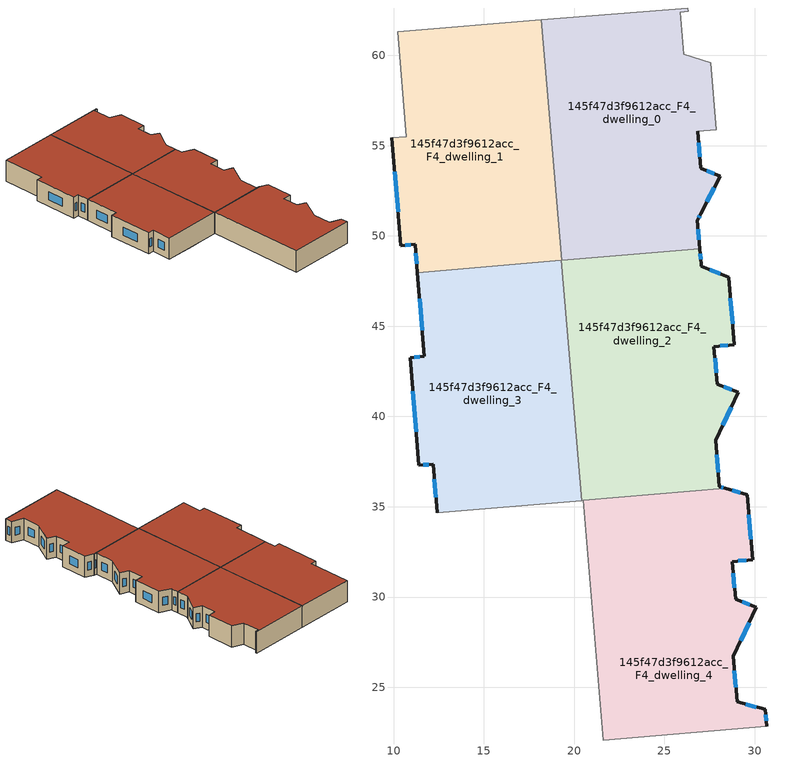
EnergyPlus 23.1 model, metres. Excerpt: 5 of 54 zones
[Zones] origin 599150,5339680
145f47d3f9612acc_F4_dwelling_0
 floor to 145f47d3f9612acc_F3_dwelling_0 (EU_floor_Construction): 26.32,62.43 25.88,62.4 26.07,60.07 27.56,59.59 27.87,55.88 26.94,55.8 26.85,55.79 26.86,55.73 20.73,51.01 18.91,53.37 18.18,61.97 26.3,62.62 z12
 floor to 145f47d3f9612acc_F3_dwelling_2 (EU_floor_Construction): 26.86,55.73 27.03,53.76 28.09,53.32 27.02,51.24 26.84,50.89 26.83,50.86 26.96,49.29 19.3,48.65 19.2,49.84 z12
 floor to 145f47d3f9612acc_F3_dwelling_1 (EU_floor_Construction): 18.91,53.37 20.73,51.01 19.2,49.84 z12
 wall outside (EU_wall_Construction): 26.96,49.29 26.83,50.86 26.84,50.89 27.02,51.24 28.09,53.32 27.03,53.76 26.85,55.79 z12:15
 wall adiabatic (EU_wall_Construction): 26.85,55.79 27.87,55.88 27.56,59.59 26.07,60.07 25.88,62.4 26.32,62.43 26.3,62.62 18.18,61.97 z12:15
 wall to 145f47d3f9612acc_F4_dwelling_1 (EU_wall_Construction): 18.18,61.97 19.3,48.65 z12:15
 wall to 145f47d3f9612acc_F4_dwelling_2 (EU_wall_Construction): 19.3,48.65 26.96,49.29 z12:15
 window (EU_Window_Construction): 26.97,54.4 26.91,55.15 / 27.76,53.46 27.36,53.62 / 27.36,51.89 27.76,52.67 / 26.9,51 26.97,51.13 / 26.92,49.78 26.87,50.37 z12.94:14.06
 roof outside (EU_roof_Construction): 26.96,49.29 26.83,50.86 26.84,50.89 27.02,51.24 28.09,53.32 27.03,53.76 26.85,55.79 27.87,55.88 27.56,59.59 26.07,60.07 25.88,62.4 26.32,62.43 26.3,62.62 18.18,61.97 19.3,48.65 z15
145f47d3f9612acc_F4_dwelling_1
 floor to 145f47d3f9612acc_F3_dwelling_1 (EU_floor_Construction): 12.63,61.52 18.91,53.37 19.2,49.84 17.46,48.49 11.32,47.98 11.19,49.53 10.4,49.47 9.91,55.44 10.71,55.5 10.23,61.32 z12
 floor to 145f47d3f9612acc_F3_dwelling_0 (EU_floor_Construction): 18.18,61.97 18.91,53.37 12.63,61.52 z12
 floor to 145f47d3f9612acc_F3_dwelling_2 (EU_floor_Construction): 19.2,49.84 19.3,48.65 17.46,48.49 z12
 wall outside (EU_wall_Construction): 9.91,55.44 10.4,49.47 11.19,49.53 11.32,47.97 z12:15
 wall adiabatic (EU_wall_Construction): 18.18,61.97 10.23,61.32 10.71,55.5 9.91,55.44 z12:15
 wall to 145f47d3f9612acc_F4_dwelling_3 (EU_wall_Construction): 11.32,47.97 19.29,48.65 z12:15
 wall to 145f47d3f9612acc_F4_dwelling_2 (EU_wall_Construction): 19.29,48.65 19.3,48.65 z12:15
 window (EU_Window_Construction): 11.23,49.04 11.28,48.46 / 10.65,49.49 10.94,49.51 / 10.06,53.57 10.25,51.34 z12.94:14.06
 roof outside (EU_roof_Construction): 19.3,48.65 18.18,61.97 10.23,61.32 10.71,55.5 9.91,55.44 10.4,49.47 11.19,49.53 11.32,47.97 z15
145f47d3f9612acc_F4_dwelling_2
 floor to 145f47d3f9612acc_F3_dwelling_2 (EU_floor_Construction): 28.56,47.71 28.88,43.98 27.74,43.87 27.76,43.66 22.8,39.84 19.69,43.87 19.29,48.65 26.96,49.29 27.03,48.43 27.04,48.31 z12
 floor to 145f47d3f9612acc_F3_dwelling_4 (EU_floor_Construction): 27.76,43.66 27.94,41.77 29.1,41.35 27.83,38.67 28.04,36.11 28.37,36.02 20.41,35.35 20.2,37.83 z12
 floor to 145f47d3f9612acc_F3_dwelling_3 (EU_floor_Construction): 19.69,43.87 22.8,39.84 20.2,37.83 z12
 wall outside (EU_wall_Construction): 28.37,36.02 28.04,36.11 27.83,38.67 29.1,41.35 27.94,41.77 27.74,43.87 28.88,43.98 28.56,47.71 27.04,48.31 27.03,48.43 26.96,49.29 z12:15
 wall to 145f47d3f9612acc_F4_dwelling_3 (EU_wall_Construction): 19.29,48.65 20.41,35.35 z12:15
 wall to 145f47d3f9612acc_F4_dwelling_4 (EU_wall_Construction): 20.5,35.35 28.37,36.02 z12:15
 wall to 145f47d3f9612acc_F4_dwelling_5 (EU_wall_Construction): 20.41,35.35 20.5,35.35 z12:15
 window (EU_Window_Construction): 28.08,47.9 27.52,48.12 / 28.78,45.15 28.66,46.54 / 28.1,43.9 28.52,43.94 / 27.88,42.43 27.8,43.21 / 28.73,41.48 28.3,41.64 / 28.23,39.51 28.7,40.51 / 27.98,36.91 27.9,37.87 / 28.27,36.05 28.14,36.08 / 27.01,48.7 26.98,49.02 z12.94:14.06
 roof outside (EU_roof_Construction): 28.37,36.02 28.04,36.11 27.83,38.67 29.1,41.35 27.94,41.77 27.74,43.87 28.88,43.98 28.56,47.71 27.04,48.31 27.03,48.43 26.96,49.29 19.29,48.65 20.41,35.35 z15
145f47d3f9612acc_F4_dwelling_3
 floor to 145f47d3f9612acc_F3_dwelling_3 (EU_floor_Construction): 16.63,47.85 19.69,43.87 20.2,37.83 16.55,35.02 12.41,34.67 12.19,37.36 11.4,37.3 10.91,43.27 11.7,43.33 11.64,44.01 z12
 floor to 145f47d3f9612acc_F3_dwelling_1 (EU_floor_Construction): 17.46,48.49 11.64,44.01 11.32,47.98 z12
 floor to 145f47d3f9612acc_F3_dwelling_5 (EU_floor_Construction): 17.73,35.93 18.32,35.17 16.55,35.02 z12
 floor to 145f47d3f9612acc_F3_dwelling_2 (EU_floor_Construction): 19.29,48.65 19.69,43.87 16.63,47.85 17.46,48.49 z12
 floor to 145f47d3f9612acc_F3_dwelling_4 (EU_floor_Construction): 20.2,37.83 20.41,35.35 18.32,35.17 17.73,35.93 z12
 wall outside (EU_wall_Construction): 11.32,47.97 11.7,43.33 10.91,43.27 11.4,37.3 12.19,37.36 12.41,34.67 z12:15
 wall to 145f47d3f9612acc_F4_dwelling_5 (EU_wall_Construction): 12.41,34.67 20.41,35.35 z12:15
 window (EU_Window_Construction): 11.45,43.31 11.16,43.29 / 11.44,46.52 11.58,44.79 / 12.26,36.52 12.34,35.51 / 11.65,37.32 11.94,37.34 / 11.06,41.4 11.24,39.17 z12.94:14.06
 roof outside (EU_roof_Construction): 20.41,35.35 19.29,48.65 11.32,47.97 11.7,43.33 10.91,43.27 11.4,37.3 12.19,37.36 12.41,34.67 z15
145f47d3f9612acc_F4_dwelling_4
 floor to 145f47d3f9612acc_F3_dwelling_4 (EU_floor_Construction): 29.58,35.68 29.88,32.07 28.8,31.97 28.75,31.96 28.75,31.93 23.77,28.1 20.78,31.97 20.5,35.35 28.37,36.02 z12
 floor to 145f47d3f9612acc_F3_dwelling_6 (EU_floor_Construction): 28.75,31.93 28.94,29.87 30.1,29.44 28.82,26.71 29.02,24.21 30.33,23.84 28.83,22.69 21.61,22.08 21.27,26.17 z12
 floor to 145f47d3f9612acc_F3_dwelling_5 (EU_floor_Construction): 20.78,31.97 23.77,28.1 21.27,26.17 z12
 floor to 145f47d3f9612acc_F3_dwelling_8 (EU_floor_Construction): 30.58,23.77 30.66,22.84 28.83,22.69 30.33,23.84 z12
 wall outside (EU_wall_Construction): 30.66,22.84 30.58,23.77 29.02,24.21 28.82,26.71 30.1,29.44 28.94,29.87 28.75,31.96 29.88,32.07 29.58,35.68 28.37,36.02 z12:15
 wall to 145f47d3f9612acc_F4_dwelling_5 (EU_wall_Construction): 20.5,35.35 21.61,22.08 z12:15
 wall to 145f47d3f9612acc_F4_dwelling_6 (EU_wall_Construction): 21.61,22.08 30.66,22.84 z12:15
 window (EU_Window_Construction): 29.78,33.2 29.67,34.55 / 29.1,32 29.52,32.04 / 28.88,30.52 28.81,31.31 / 29.74,29.57 29.3,29.73 / 29.22,27.57 29.7,28.59 / 28.96,24.99 28.88,25.93 / 30.09,23.91 29.51,24.07 / 30.63,23.14 30.6,23.48 / 29.2,35.78 28.75,35.91 z12.94:14.06
 roof outside (EU_roof_Construction): 30.66,22.84 30.58,23.77 29.02,24.21 28.82,26.71 30.1,29.44 28.94,29.87 28.75,31.96 29.88,32.07 29.58,35.68 28.37,36.02 20.5,35.35 21.61,22.08 z15
[Building]
EU S2 Campaign: North Axis=0; Terrain=City; Solar Distribution=FullExterior
[Site:Location]
Vienna: Latitude=48; Longitude=16.5; Time Zone=1; Elevation=183
[SizingPeriod:WeatherFileDays]
AnnualSizingPeriod: Begin Month=1; Begin Day of Month=1; End Month=12; End Day of Month=31; Day of Week for Start Day=Monday; Use Weather File Daylight Saving Period=No; Use Weather File Rain and Snow Indicators=No
[MATERIAL]
EU_InternalMass_Material: Roughness=MediumRough; Thickness=0.1; Conductivity=1; Density=1800; Specific Heat=900; Thermal Absorptance=0.9; Solar Absorptance=0.7; Visible Absorptance=0.7
[MATERIAL:NOMASS] Roughness=MediumRough; Thermal Absorptance=0.9; Solar Absorptance=0.7; Visible Absorptance=0.7
Name | Thermal Resistance
EU_wall_NoMass | 0.914258
EU_roof_NoMass | 0.954009
EU_floor_NoMass | 1.09711
[WINDOWMATERIAL:SIMPLEGLAZINGSYSTEM]
EU_Window_SimpleGlazing: UFactor=2.09642; Solar Heat Gain Coefficient=0.65; Visible Transmittance=0.65
[CONSTRUCTION]
EU_wall_Construction: EU_wall_NoMass
EU_roof_Construction: EU_roof_NoMass
EU_floor_Construction: EU_floor_NoMass
EU_Window_Construction: EU_Window_SimpleGlazing
EU_InternalMass_Construction: EU_InternalMass_Material
[ZONE] Type=1; Multiplier=1; Ceiling Height=autocalculate; Floor Area=autocalculate; Part of Total Floor Area=Yes
Name | Volume
145f47d3f9612acc_F4_dwelling_0; 145f47d3f9612acc_F4_dwelling_4 | 335.2
145f47d3f9612acc_F4_dwelling_1 | 335.199
145f47d3f9612acc_F4_dwelling_2 | 335.169
145f47d3f9612acc_F4_dwelling_3 | 335.174
[INTERNALMASS] Construction=EU_InternalMass_Construction
Name | Zone or ZoneList | Surface Area
145f47d3f9612acc_F4_dwelling_0_EU_InternalMass | 145f47d3f9612acc_F4_dwelling_0 | 111.734
145f47d3f9612acc_F4_dwelling_1_EU_InternalMass | 145f47d3f9612acc_F4_dwelling_1 | 111.734
145f47d3f9612acc_F4_dwelling_2_EU_InternalMass | 145f47d3f9612acc_F4_dwelling_2 | 111.722
145f47d3f9612acc_F4_dwelling_3_EU_InternalMass | 145f47d3f9612acc_F4_dwelling_3 | 111.724
145f47d3f9612acc_F4_dwelling_4_EU_InternalMass | 145f47d3f9612acc_F4_dwelling_4 | 111.733
[OTHEREQUIPMENT] Fuel Type=Electricity; Design Level Calculation Method=Watts/Area; Power per Zone Floor Area=1; Fraction Latent=0; Fraction Radiant=0; Fraction Lost=0; Carbon Dioxide Generation Rate=0; EndUse Subcategory=EU_Step8_InternalGains
Name | Zone or ZoneList or Space or SpaceList | Schedule
EU_Step8_InternalGain_145f47d3f9612acc_F4_dwelling_0_f000 | 145f47d3f9612acc_F4_dwelling_0 | EU_Step8_GainSchedule_145f47d3f9612acc_F4_dwelling_0_f000
EU_Step8_InternalGain_145f47d3f9612acc_F4_dwelling_1_f000 | 145f47d3f9612acc_F4_dwelling_1 | EU_Step8_GainSchedule_145f47d3f9612acc_F4_dwelling_1_f000
EU_Step8_InternalGain_145f47d3f9612acc_F4_dwelling_2_f000 | 145f47d3f9612acc_F4_dwelling_2 | EU_Step8_GainSchedule_145f47d3f9612acc_F4_dwelling_2_f000
EU_Step8_InternalGain_145f47d3f9612acc_F4_dwelling_3_f000 | 145f47d3f9612acc_F4_dwelling_3 | EU_Step8_GainSchedule_145f47d3f9612acc_F4_dwelling_3_f000
EU_Step8_InternalGain_145f47d3f9612acc_F4_dwelling_4_f000 | 145f47d3f9612acc_F4_dwelling_4 | EU_Step8_GainSchedule_145f47d3f9612acc_F4_dwelling_4_f000
[ZONEVENTILATION:DESIGNFLOWRATE] Schedule=EU_AlwaysOn; Design Flow Rate Calculation Method=AirChanges/Hour; Air Changes per Hour=0.546891; Ventilation Type=Natural; Fan Pressure Rise=0; Fan Total Efficiency=1; Constant Term Coefficient=1; Temperature Term Coefficient=0; Velocity Term Coefficient=0; Velocity Squared Term Coefficient=0; Minimum Indoor Temperature=-100; Maximum Indoor Temperature=100; Delta Temperature=-100; Minimum Outdoor Temperature=-100; Maximum Outdoor Temperature=100; Maximum Wind Speed=40
Name | Zone or ZoneList or Space or SpaceList
EU_ConstantAir_145f47d3f9612acc_F4_dwelling_0 | 145f47d3f9612acc_F4_dwelling_0
EU_ConstantAir_145f47d3f9612acc_F4_dwelling_1 | 145f47d3f9612acc_F4_dwelling_1
EU_ConstantAir_145f47d3f9612acc_F4_dwelling_2 | 145f47d3f9612acc_F4_dwelling_2
EU_ConstantAir_145f47d3f9612acc_F4_dwelling_3 | 145f47d3f9612acc_F4_dwelling_3
EU_ConstantAir_145f47d3f9612acc_F4_dwelling_4 | 145f47d3f9612acc_F4_dwelling_4
[HVACTEMPLATE:ZONE:IDEALLOADSAIRSYSTEM] System Availability Schedule=EU_AlwaysOn; Maximum Heating Supply Air Temperature=50; Minimum Cooling Supply Air Temperature=13; Maximum Heating Supply Air Humidity Ratio=0.0156; Minimum Cooling Supply Air Humidity Ratio=0.0077; Heating Limit=NoLimit; Cooling Limit=NoLimit; Heating Availability Schedule=EU_AlwaysOn; Cooling Availability Schedule=EU_CoolingOff; Dehumidification Control Type=ConstantSensibleHeatRatio; Cooling Sensible Heat Ratio=0.7; Dehumidification Setpoint=60; Humidification Control Type=None; Humidification Setpoint=30; Outdoor Air Method=None; Outdoor Air Flow Rate per Person=0.00944; Outdoor Air Flow Rate per Zone Floor Area=0; Outdoor Air Flow Rate per Zone=0; Demand Controlled Ventilation Type=None; Outdoor Air Economizer Type=NoEconomizer; Heat Recovery Type=None; Sensible Heat Recovery Effectiveness=0.7; Latent Heat Recovery Effectiveness=0.65
Name | Template Thermostat
145f47d3f9612acc_F4_dwelling_0 | EU_HeatOnly_145f47d3f9612acc_F4_dwelling_0
145f47d3f9612acc_F4_dwelling_1 | EU_HeatOnly_145f47d3f9612acc_F4_dwelling_1
145f47d3f9612acc_F4_dwelling_2 | EU_HeatOnly_145f47d3f9612acc_F4_dwelling_2
145f47d3f9612acc_F4_dwelling_3 | EU_HeatOnly_145f47d3f9612acc_F4_dwelling_3
145f47d3f9612acc_F4_dwelling_4 | EU_HeatOnly_145f47d3f9612acc_F4_dwelling_4
[SIZING:ZONE] Zone Cooling Design Supply Air Temperature Input Method=SupplyAirTemperature; Zone Cooling Design Supply Air Temperature=13; Zone Heating Design Supply Air Temperature Input Method=SupplyAirTemperature; Zone Heating Design Supply Air Temperature=50; Zone Cooling Design Supply Air Humidity Ratio=0.008; Zone Heating Design Supply Air Humidity Ratio=0.008; Cooling Design Air Flow Method=DesignDay; Cooling Design Air Flow Rate=0; Cooling Minimum Air Flow per Zone Floor Area=0.000762; Cooling Minimum Air Flow=0; Cooling Minimum Air Flow Fraction=0.2; Heating Design Air Flow Method=DesignDay; Heating Design Air Flow Rate=0; Heating Maximum Air Flow per Zone Floor Area=0.002032; Heating Maximum Air Flow=0.141576; Heating Maximum Air Flow Fraction=0.3; Account for Dedicated Outdoor Air System=No; Dedicated Outdoor Air System Control Strategy=NeutralSupplyAir; Dedicated Outdoor Air Low Setpoint Temperature for Design=autosize; Dedicated Outdoor Air High Setpoint Temperature for Design=autosize; Zone Load Sizing Method=Sensible Load Only No Latent Load; Zone Latent Cooling Design Supply Air Humidity Ratio Input Method=HumidityRatioDifference; Zone Cooling Design Supply Air Humidity Ratio Difference=0.005; Zone Latent Heating Design Supply Air Humidity Ratio Input Method=HumidityRatioDifference; Zone Humidification Design Supply Air Humidity Ratio Difference=0.005
145f47d3f9612acc_F4_dwelling_0; 145f47d3f9612acc_F4_dwelling_1; 145f47d3f9612acc_F4_dwelling_2; 145f47d3f9612acc_F4_dwelling_3; 145f47d3f9612acc_F4_dwelling_4
[SCHEDULE:CONSTANT]
Name | Hourly Value
EU_AlwaysOn | 1
EU_CoolingOff | 0
[SCHEDULE:FILE] Column Number=1; Rows to Skip at Top=0; Number of Hours of Data=8760; Column Separator=Comma; Interpolate to Timestep=No; Minutes per Item=60; Adjust Schedule for Daylight Savings=Yes
Name | File
EU_Step8_GainSchedule_145f47d3f9612acc_F4_dwelling_0_f000 | ../../schedules/145f47d3f9612acc/145f47d3f9612acc_F4_dwelling_0_f000_gain.csv
EU_Step8_GainSchedule_145f47d3f9612acc_F4_dwelling_1_f000 | ../../schedules/145f47d3f9612acc/145f47d3f9612acc_F4_dwelling_1_f000_gain.csv
EU_Step8_GainSchedule_145f47d3f9612acc_F4_dwelling_2_f000 | ../../schedules/145f47d3f9612acc/145f47d3f9612acc_F4_dwelling_2_f000_gain.csv
EU_Step8_GainSchedule_145f47d3f9612acc_F4_dwelling_3_f000 | ../../schedules/145f47d3f9612acc/145f47d3f9612acc_F4_dwelling_3_f000_gain.csv
EU_Step8_GainSchedule_145f47d3f9612acc_F4_dwelling_4_f000 | ../../schedules/145f47d3f9612acc/145f47d3f9612acc_F4_dwelling_4_f000_gain.csv
